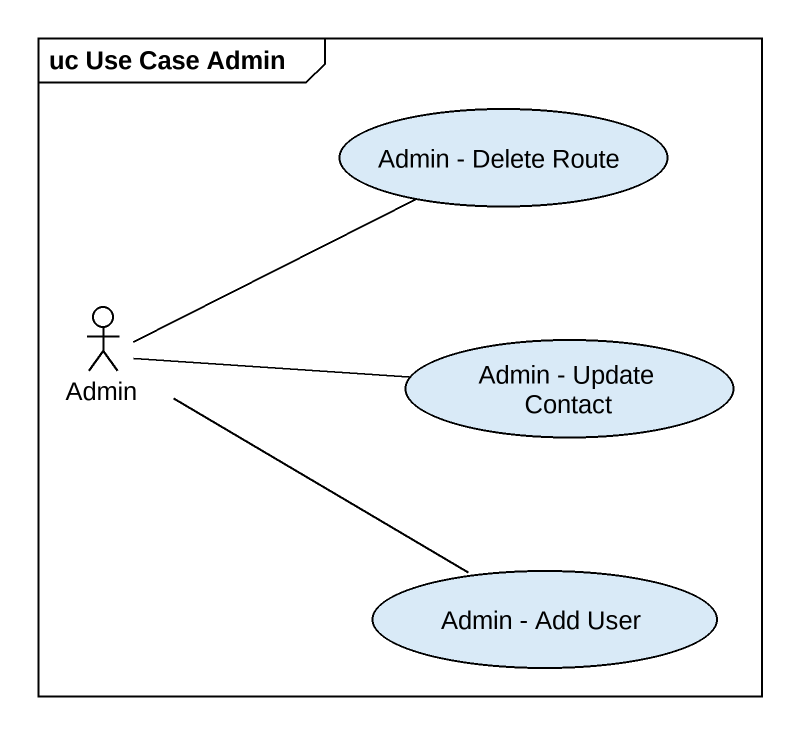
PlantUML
@startuml
mainframe uc Use Case Admin
usecase "Admin - Delete Route" as Admin_Delete_Route
actor Admin
usecase "Admin - Update Contact" as Admin_Update_Contact
usecase "Admin - Add User" as Admin_Add_User
Admin -right- Admin_Delete_Route
Admin -right- Admin_Update_Contact
Admin -right- Admin_Add_User
@enduml
